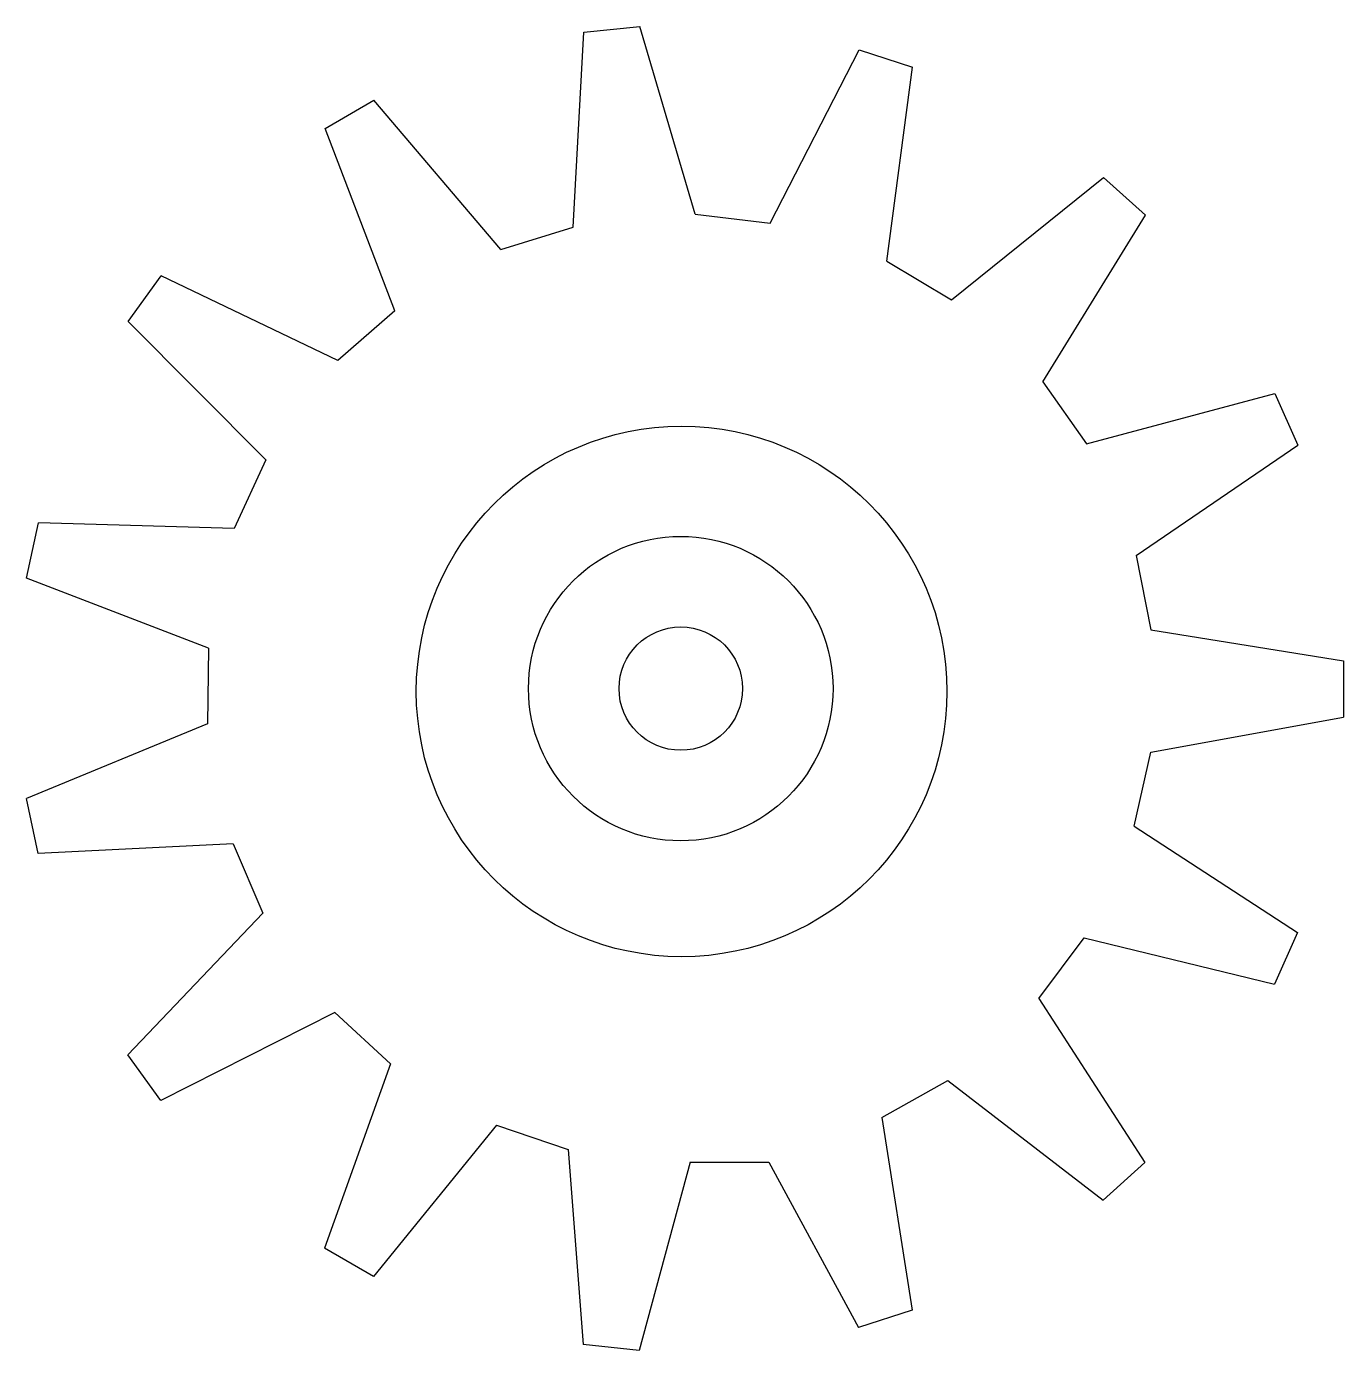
# Model space of a CAD drawing. Header units: inches. Extents: x 58.1 to 68.8, y 23.1 to 33.8.
import ezdxf

# ---------------------------------------------------------------- set-up
doc = ezdxf.new("R2010")
doc.units = ezdxf.units.IN
doc.header["$MEASUREMENT"] = 0

msp = doc.modelspace()

# ---------------------------------------------------------------- linework, layer by layer
for p, q in [((62.622, 33.758), (63.076, 33.805)), ((63.524, 32.283), (63.076, 33.805)), ((62.536, 32.179), (62.622, 33.758)), ((64.133, 32.21), (64.853, 33.617)), ((64.853, 33.617), (65.287, 33.476)), ((65.077, 31.903), (65.287, 33.476)), ((60.527, 32.978), (60.922, 33.207)), ((61.95, 31.997), (60.922, 33.207)), ((61.091, 31.501), (60.527, 32.978)), ((65.603, 31.589), (66.834, 32.582)), ((66.834, 32.582), (67.173, 32.276)), ((66.341, 30.925), (67.173, 32.276)), ((58.93, 31.414), (59.198, 31.784)), ((60.629, 31.097), (59.198, 31.784)), ((60.046, 30.294), (58.93, 31.414)), ((66.695, 30.424), (68.223, 30.83)), ((68.223, 30.83), (68.408, 30.413)), ((67.098, 29.517), (68.408, 30.413)), ((58.107, 29.335), (58.202, 29.782)), ((59.789, 29.737), (58.202, 29.782)), ((59.582, 28.766), (58.107, 29.335)), ((67.218, 28.915), (68.779, 28.665)), ((68.779, 28.665), (68.779, 28.208)), ((68.779, 28.439), (68.779, 28.439)), ((59.574, 28.153), (58.106, 27.549)), ((67.218, 27.923), (68.779, 28.208)), ((58.201, 27.102), (58.106, 27.549)), ((67.082, 27.325), (68.406, 26.461)), ((59.78, 27.182), (58.201, 27.102)), ((60.022, 26.618), (58.927, 25.47)), ((66.678, 26.418), (68.22, 26.044)), ((68.406, 26.461), (68.22, 26.044)), ((66.311, 25.927), (67.169, 24.599)), ((60.605, 25.815), (59.195, 25.1)), ((59.195, 25.1), (58.927, 25.47)), ((61.055, 25.398), (60.522, 23.904)), ((65.573, 25.262), (66.83, 24.293)), ((61.915, 24.902), (60.918, 23.675)), ((65.038, 24.963), (65.282, 23.401)), ((62.495, 24.704), (62.616, 23.122)), ((63.483, 24.601), (63.071, 23.074)), ((63.483, 24.601), (64.123, 24.601)), ((64.123, 24.601), (64.848, 23.26)), ((67.169, 24.599), (66.83, 24.293)), ((60.918, 23.675), (60.522, 23.904)), ((65.282, 23.401), (64.848, 23.26)), ((63.071, 23.074), (62.616, 23.122))]:
    msp.add_line(p, q)
for points in [[(63.524, 32.283), (64.133, 32.21)], [(61.95, 31.997), (62.536, 32.179)], [(65.077, 31.903), (65.603, 31.589)], [(61.091, 31.501), (60.629, 31.097)], [(66.341, 30.925), (66.695, 30.424)], [(60.046, 30.294), (59.789, 29.737)], [(67.098, 29.517), (67.218, 28.915)], [(59.582, 28.766), (59.574, 28.153)], [(67.082, 27.325), (67.218, 27.923)], [(59.78, 27.182), (60.022, 26.618)], [(66.311, 25.927), (66.678, 26.418)], [(60.605, 25.815), (61.055, 25.398)], [(65.038, 24.963), (65.573, 25.262)], [(61.915, 24.902), (62.495, 24.704)]]:
    msp.add_lwpolyline(points)
for centre, radius in [((63.415, 28.416), 2.15), ((63.408, 28.439), 1.234), ((63.408, 28.439), 0.5)]:
    msp.add_circle(centre, radius)

doc.saveas('drawing.dxf')
